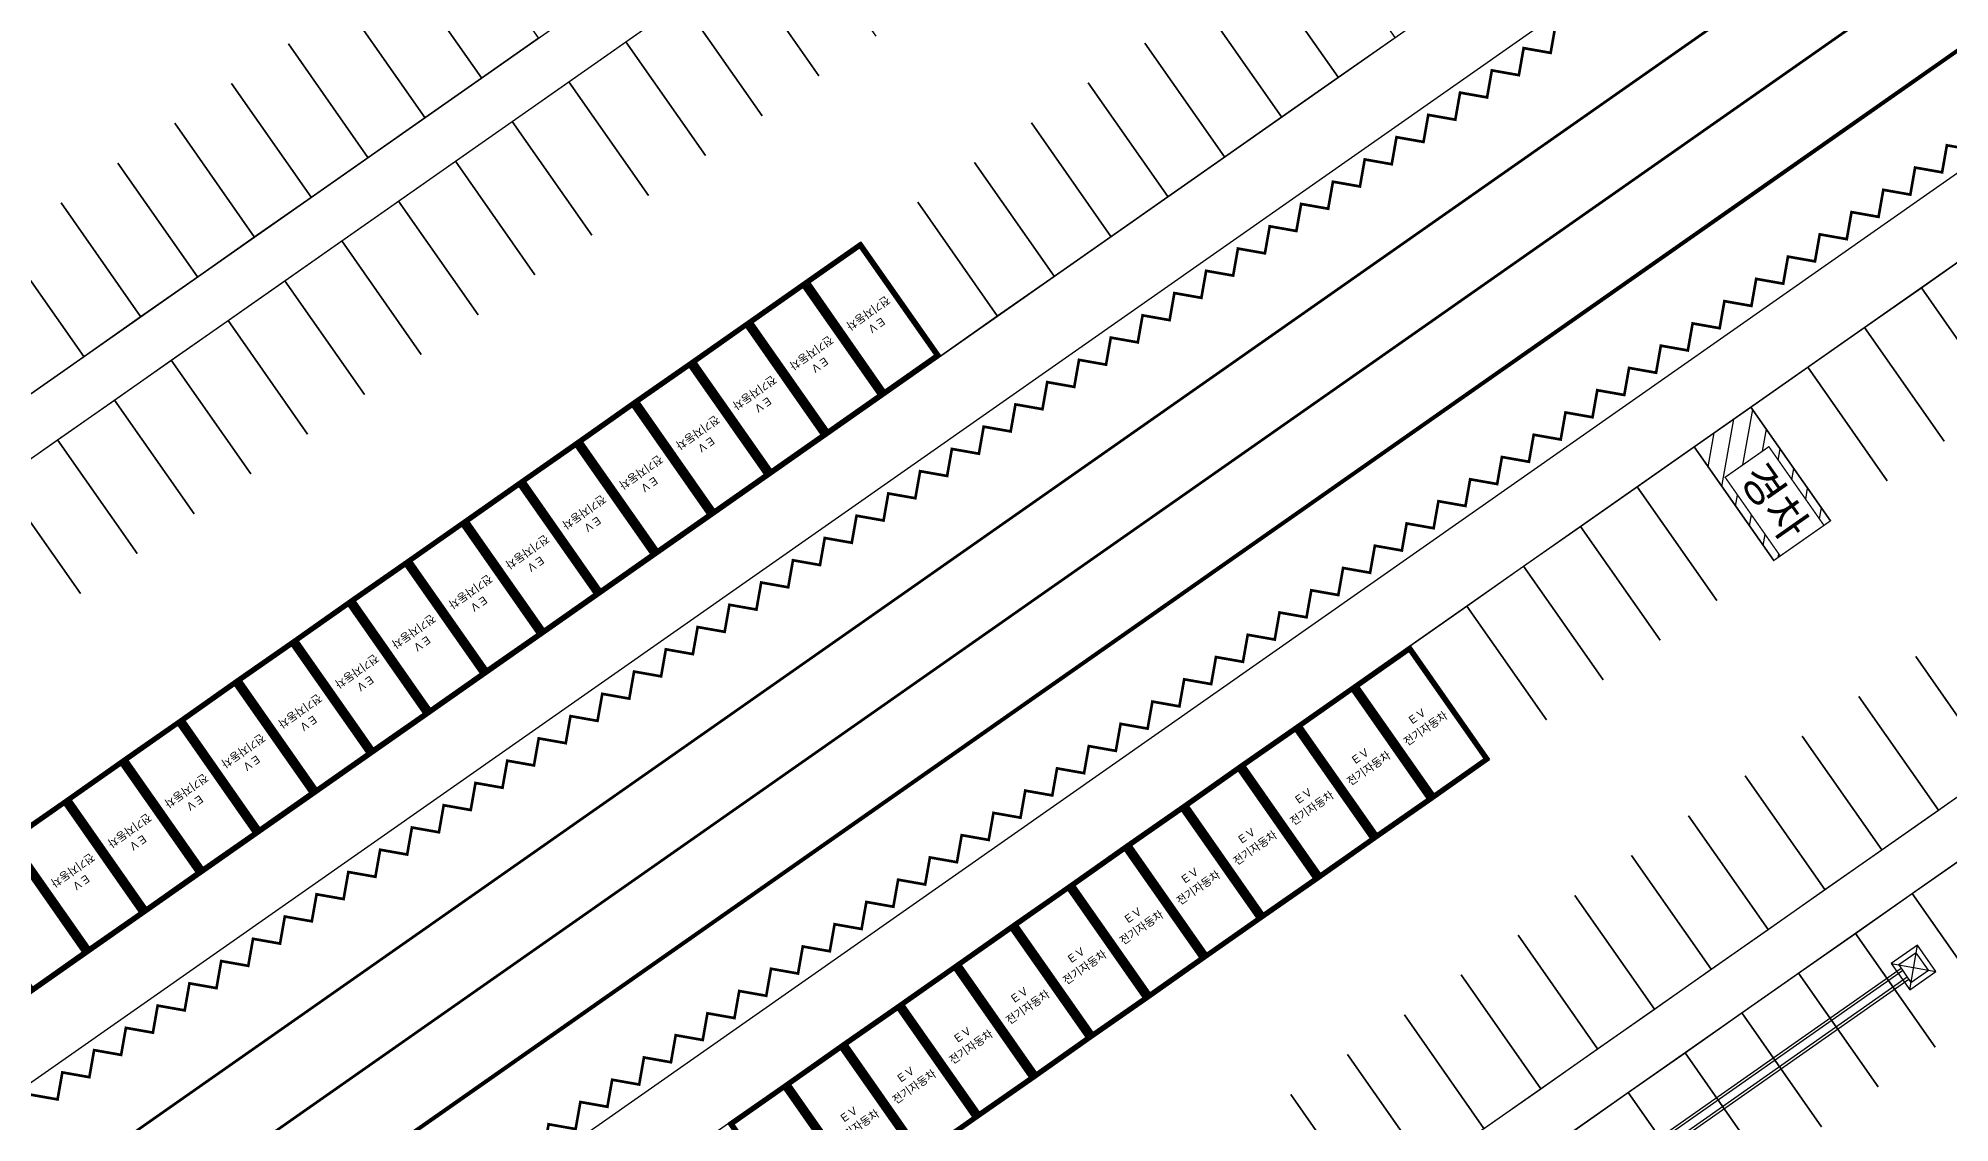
# Model space of a CAD drawing. Header units: millimetres. Extents: x 152904052 to 153933663, y 538271515 to 539240469.
# Drawn here: x 153381484 to 153453138, y 538763225 to 538803858 of the extents above; entities that cross this region are included whole.
import ezdxf
from ezdxf.enums import TextEntityAlignment as Align

# ---------------------------------------------------------------- set-up
doc = ezdxf.new("R2010")
doc.units = ezdxf.units.MM
doc.layers.add('SCHM', color=9, linetype='Continuous')
doc.styles.add('IIAC FONT', font='Gulim.ttf')

msp = doc.modelspace()

# ---------------------------------------------------------------- hatches: boundary and pattern name
at = {"layer": 'SCHM'}
h = msp.add_hatch(dxfattribs=at)
h.set_pattern_fill('ANSI31', color=256, scale=200, angle=35)
h.set_pattern_definition([(80, (123141934.6, 494507579.4), (-625.352923, 110.266593), [])])
h.paths.add_polyline_path([(153445684.4, 538790038.7), (153443554.6, 538788547.4), (153446537.2, 538784287.8), (153446783, 538784459.9), (153444718.1, 538787408.8), (153446356.4, 538788556), (153448421.3, 538785607), (153448667, 538785779.1)])

# ---------------------------------------------------------------- linework, layer by layer
for p, q in [((153451635.1, 538768202.9), (153451929.8, 538769874.1)), ((153451635.1, 538768202.9), (153451929.8, 538769874.1)), ((153410353.8, 538740335), (153451311.4, 538769013.9)), ((153410640.6, 538739925.5), (153451598.2, 538768604.3)), ((153450946.8, 538769185.8), (153452618.1, 538768891.2)), ((153450946.8, 538769185.8), (153452618.1, 538768891.2))]:
    msp.add_line(p, q, dxfattribs=at)
at = {"layer": 'SCHM', "ltscale": 10}
for p, q in [((153410411.2, 538740253.1), (153451368.8, 538768931.9)), ((153410583.2, 538740007.4), (153451540.8, 538768686.2))]:
    msp.add_line(p, q, dxfattribs=at)
at = {"layer": 'SCHM', "ltscale": 0.0008}
for points in [[(153440042.7, 538829303.6), (153314057.1, 538741087.5), (153316193.7, 538738036.2, -1), (153313941, 538736458.9), (153308520.7, 538744199.9, -1), (153310773.4, 538745777.2), (153312910, 538742725.8), (153438895.6, 538830941.9), (153436701.6, 538834075.2, -1), (153438954.3, 538835652.5), (153444489.3, 538827747.7, -1), (153442236.6, 538826170.3)], [(153458278.7, 538802214.4, -0.2323662), (153463908.8, 538802799.5), (153341324.5, 538716965, 0.4142136), (153340710.5, 538713483.2), (153341413.2, 538712479.8, -0.4142136), (153341075.5, 538710564.8), (153336160.6, 538707123.3, -0.4142136), (153334245.6, 538707461), (153333542.9, 538708464.4, -0.4142136), (153334832.2, 538715776.3)], [(153341836.5, 538701850.3, -1), (153344089.2, 538703427.6), (153346225.8, 538700376.3), (153469753.9, 538786871.6), (153467617.3, 538789923, -1), (153469870, 538791500.3), (153475290.3, 538783759.3, -1), (153473037.6, 538782182), (153470901.1, 538785233.3), (153347372.9, 538698738), (153349509.5, 538695686.6, -1), (153347256.8, 538694109.3)]]:
    msp.add_lwpolyline(points, format="xyb", close=True, dxfattribs=at)
msp.add_lwpolyline([(153322013.7, 538729724.1, 0.4154765), (153325576.8, 538729133), (153447401.5, 538814435.6, 0.4142136), (153448015.4, 538817917.4), (153447255.4, 538819002.8, -1), (153449508.1, 538820580.1), (153450268.1, 538819494.7, -0.4142136), (153448978.8, 538812182.9), (153327091.5, 538726836.5, -0.4092324), (153319775.4, 538728126.5), (153319074.5, 538729127.5, -1), (153321327.2, 538730704.8), (153322020.1, 538729715.2)], format="xyb", dxfattribs=at)
at = {"layer": 'SCHM', "ltscale": 0.3, "const_width": 100}
msp.add_lwpolyline([(153328499, 538723244.1), (153451129.7, 538809111.1, 0.4142136), (153452603.2, 538817467.4)], format="xyb", dxfattribs=at)
at = {"layer": 'SCHM'}
for points in [[(153395119.2, 538806637.4), (153398101.8, 538802377.8), (153400231.6, 538803869.1), (153397249, 538808128.7)], [(153410750.7, 538802445.1), (153407768.1, 538806704.7), (153409897.9, 538808196), (153412880.5, 538803936.4)], [(153427230.6, 538806659.8), (153430213.2, 538802400.2), (153432342.9, 538803891.5), (153429360.3, 538808151.1)], [(153392989.4, 538805146.1), (153395972, 538800886.5), (153398101.8, 538802377.8), (153395119.2, 538806637.4)], [(153408620.9, 538800953.8), (153405638.3, 538805213.4), (153407768.1, 538806704.7), (153410750.7, 538802445.1)], [(153425100.8, 538805168.5), (153428083.4, 538800908.9), (153430213.2, 538802400.2), (153427230.6, 538806659.8)], [(153390859.6, 538803654.8), (153393842.2, 538799395.2), (153395972, 538800886.5), (153392989.4, 538805146.1)], [(153406491.1, 538799462.5), (153403508.5, 538803722.1), (153405638.3, 538805213.4), (153408620.9, 538800953.8)], [(153422971, 538803677.2), (153425953.6, 538799417.6), (153428083.4, 538800908.9), (153425100.8, 538805168.5)], [(153388729.8, 538802163.5), (153391712.4, 538797903.9), (153393842.2, 538799395.2), (153390859.6, 538803654.8)], [(153404361.3, 538797971.2), (153401378.7, 538802230.8), (153403508.5, 538803722.1), (153406491.1, 538799462.5)], [(153420841.2, 538802185.9), (153423823.8, 538797926.3), (153425953.6, 538799417.6), (153422971, 538803677.2)], [(153402231.5, 538796479.9), (153399248.9, 538800739.5), (153401378.7, 538802230.8), (153404361.3, 538797971.2)], [(153386600, 538800672.2), (153389582.6, 538796412.6), (153391712.4, 538797903.9), (153388729.8, 538802163.5)], [(153418711.4, 538800694.6), (153421694, 538796435), (153423823.8, 538797926.3), (153420841.2, 538802185.9)], [(153418711.4, 538800694.6), (153421694, 538796435), (153423823.8, 538797926.3), (153420841.2, 538802185.9)], [(153384470.2, 538799180.9), (153387452.8, 538794921.3), (153389582.6, 538796412.6), (153386600, 538800672.2)], [(153400101.7, 538794988.6), (153397119.1, 538799248.2), (153399248.9, 538800739.5), (153402231.5, 538796479.9)], [(153416581.6, 538799203.3), (153419564.2, 538794943.7), (153421694, 538796435), (153418711.4, 538800694.6)], [(153382340.4, 538797689.6), (153385323, 538793430), (153387452.8, 538794921.3), (153384470.2, 538799180.9)], [(153397971.9, 538793497.3), (153394989.3, 538797756.9), (153397119.1, 538799248.2), (153400101.7, 538794988.6)], [(153414451.8, 538797712), (153417434.4, 538793452.4), (153419564.2, 538794943.7), (153416581.6, 538799203.3)], [(153380210.6, 538796198.3), (153383193.2, 538791938.7), (153385323, 538793430), (153382340.4, 538797689.6)], [(153395842.1, 538792006), (153392859.6, 538796265.6), (153394989.3, 538797756.9), (153397971.9, 538793497.3)], [(153412322, 538796220.7), (153415304.6, 538791961.1), (153417434.4, 538793452.4), (153414451.8, 538797712)], [(153378080.8, 538794707), (153381063.4, 538790447.4), (153383193.2, 538791938.7), (153380210.6, 538796198.3)], [(153393712.4, 538790514.7), (153390729.8, 538794774.3), (153392859.6, 538796265.6), (153395842.1, 538792006)], [(153410192.2, 538794729.4), (153413174.8, 538790469.8), (153415304.6, 538791961.1), (153412322, 538796220.7)], [(153410192.2, 538794729.4), (153413174.8, 538790469.8), (153415304.6, 538791961.1), (153412322, 538796220.7)], [(153455056.4, 538790253), (153452073.8, 538794512.6), (153454203.6, 538796003.9), (153457186.2, 538791744.3)], [(153391582.6, 538789023.4), (153388600, 538793283), (153390729.8, 538794774.3), (153393712.4, 538790514.7)], [(153408062.4, 538793238.1), (153411045, 538788978.5), (153413174.8, 538790469.8), (153410192.2, 538794729.4)], [(153452926.6, 538788761.7), (153449944, 538793021.3), (153452073.8, 538794512.6), (153455056.4, 538790253)], [(153389452.8, 538787532.1), (153386470.2, 538791791.7), (153388600, 538793283), (153391582.6, 538789023.4)], [(153405932.6, 538791746.8), (153408915.2, 538787487.2), (153411045, 538788978.5), (153408062.4, 538793238.1)], [(153450796.8, 538787270.4), (153447814.2, 538791530), (153449944, 538793021.3), (153452926.6, 538788761.7)], [(153387323, 538786040.8), (153384340.4, 538790300.4), (153386470.2, 538791791.7), (153389452.8, 538787532.1)], [(153403802.8, 538790255.5), (153406785.4, 538785995.9), (153408915.2, 538787487.2), (153405932.6, 538791746.8)], [(153448667, 538785779.1), (153445684.4, 538790038.7), (153447814.2, 538791530), (153450796.8, 538787270.4)], [(153385193.2, 538784549.5), (153382210.6, 538788809.1), (153384340.4, 538790300.4), (153387323, 538786040.8)], [(153401673, 538788764.2), (153404655.6, 538784504.6), (153406785.4, 538785995.9), (153403802.8, 538790255.5)], [(153446537.2, 538784287.8), (153443554.6, 538788547.4), (153445684.4, 538790038.7), (153448667, 538785779.1)], [(153383063.4, 538783058.2), (153380080.8, 538787317.8), (153382210.6, 538788809.1), (153385193.2, 538784549.5)], [(153399543.2, 538787272.9), (153402525.8, 538783013.3), (153404655.6, 538784504.6), (153401673, 538788764.2)], [(153444407.4, 538782796.5), (153441424.8, 538787056.1), (153443554.6, 538788547.4), (153446537.2, 538784287.8)], [(153380933.6, 538781566.9), (153377951, 538785826.5), (153380080.8, 538787317.8), (153383063.4, 538783058.2)], [(153397413.4, 538785781.6), (153400396, 538781522), (153402525.8, 538783013.3), (153399543.2, 538787272.9)], [(153442277.6, 538781305.2), (153439295, 538785564.8), (153441424.8, 538787056.1), (153444407.4, 538782796.5)], [(153395283.6, 538784290.3), (153398266.2, 538780030.7), (153400396, 538781522), (153397413.4, 538785781.6)], [(153440147.8, 538779813.9), (153437165.2, 538784073.5), (153439295, 538785564.8), (153442277.6, 538781305.2)], [(153393153.8, 538782799), (153396136.4, 538778539.4), (153398266.2, 538780030.7), (153395283.6, 538784290.3)], [(153438018.1, 538778322.6), (153435035.5, 538782582.2), (153437165.2, 538784073.5), (153440147.8, 538779813.9)], [(153391024, 538781307.7), (153394006.6, 538777048.1), (153396136.4, 538778539.4), (153393153.8, 538782799)], [(153435888.3, 538776831.3), (153432905.7, 538781090.9), (153435035.5, 538782582.2), (153438018.1, 538778322.6)], [(153451862.7, 538780692.1), (153454845.3, 538776432.5), (153456975.1, 538777923.8), (153453992.5, 538782183.4)], [(153388894.2, 538779816.4), (153391876.8, 538775556.8), (153394006.6, 538777048.1), (153391024, 538781307.7)], [(153433758.5, 538775340), (153430775.9, 538779599.6), (153432905.7, 538781090.9), (153435888.3, 538776831.3)], [(153449732.9, 538779200.8), (153452715.5, 538774941.2), (153454845.3, 538776432.5), (153451862.7, 538780692.1)], [(153386764.4, 538778325.1), (153389747, 538774065.5), (153391876.8, 538775556.8), (153388894.2, 538779816.4)], [(153431628.7, 538773848.7), (153428646.1, 538778108.3), (153430775.9, 538779599.6), (153433758.5, 538775340)], [(153447603.2, 538777709.5), (153450585.7, 538773449.9), (153452715.5, 538774941.2), (153449732.9, 538779200.8)], [(153384634.6, 538776833.8), (153387617.2, 538772574.2), (153389747, 538774065.5), (153386764.4, 538778325.1)], [(153429498.9, 538772357.4), (153426516.3, 538776617), (153428646.1, 538778108.3), (153431628.7, 538773848.7)], [(153445473.4, 538776218.2), (153448456, 538771958.6), (153450585.7, 538773449.9), (153447603.2, 538777709.5)], [(153382504.9, 538775342.5), (153385487.5, 538771082.9), (153387617.2, 538772574.2), (153384634.6, 538776833.8)], [(153427369.1, 538770866.1), (153424386.5, 538775125.7), (153426516.3, 538776617), (153429498.9, 538772357.4)], [(153443343.6, 538774726.9), (153446326.2, 538770467.3), (153448456, 538771958.6), (153445473.4, 538776218.2)], [(153380375.1, 538773851.2), (153383357.7, 538769591.6), (153385487.5, 538771082.9), (153382504.9, 538775342.5)], [(153425239.3, 538769374.8), (153422256.7, 538773634.4), (153424386.5, 538775125.7), (153427369.1, 538770866.1)], [(153441213.8, 538773235.6), (153444196.4, 538768976), (153446326.2, 538770467.3), (153443343.6, 538774726.9)], [(153378245.3, 538772359.9), (153381227.9, 538768100.3), (153383357.7, 538769591.6), (153380375.1, 538773851.2)], [(153423109.5, 538767883.5), (153420126.9, 538772143.1), (153422256.7, 538773634.4), (153425239.3, 538769374.8)], [(153439084, 538771744.3), (153442066.6, 538767484.7), (153444196.4, 538768976), (153441213.8, 538773235.6)], [(153454715.5, 538767552), (153451732.9, 538771811.6), (153453862.7, 538773302.9), (153456845.3, 538769043.3)], [(153420979.7, 538766392.2), (153417997.1, 538770651.8), (153420126.9, 538772143.1), (153423109.5, 538767883.5)], [(153436954.2, 538770253), (153439936.8, 538765993.4), (153442066.6, 538767484.7), (153439084, 538771744.3)], [(153452585.7, 538766060.7), (153449603.1, 538770320.3), (153451732.9, 538771811.6), (153454715.5, 538767552)], [(153418849.9, 538764900.9), (153415867.3, 538769160.5), (153417997.1, 538770651.8), (153420979.7, 538766392.2)], [(153434824.4, 538768761.7), (153437807, 538764502.1), (153439936.8, 538765993.4), (153436954.2, 538770253)], [(153450455.9, 538764569.4), (153447473.3, 538768829), (153449603.1, 538770320.3), (153452585.7, 538766060.7)], [(153416720.1, 538763409.6), (153413737.5, 538767669.2), (153415867.3, 538769160.5), (153418849.9, 538764900.9)], [(153432694.6, 538767270.4), (153435677.2, 538763010.8), (153437807, 538764502.1), (153434824.4, 538768761.7)], [(153448326.1, 538763078.1), (153445343.5, 538767337.7), (153447473.3, 538768829), (153450455.9, 538764569.4)], [(153414590.3, 538761918.3), (153411607.7, 538766177.9), (153413737.5, 538767669.2), (153416720.1, 538763409.6)], [(153430564.8, 538765779.1), (153433547.4, 538761519.5), (153435677.2, 538763010.8), (153432694.6, 538767270.4)], [(153446196.3, 538761586.8), (153443213.7, 538765846.4), (153445343.5, 538767337.7), (153448326.1, 538763078.1)], [(153412460.5, 538760427), (153409477.9, 538764686.6), (153411607.7, 538766177.9), (153414590.3, 538761918.3)], [(153428435, 538764287.8), (153431417.6, 538760028.2), (153433547.4, 538761519.5), (153430564.8, 538765779.1)], [(153444066.5, 538760095.5), (153441083.9, 538764355.1), (153443213.7, 538765846.4), (153446196.3, 538761586.8)], [(153410330.7, 538758935.7), (153407348.1, 538763195.3), (153409477.9, 538764686.6), (153412460.5, 538760427)], [(153426305.2, 538762796.5), (153429287.8, 538758536.9), (153431417.6, 538760028.2), (153428435, 538764287.8)], [(153441936.7, 538758604.2), (153438954.1, 538762863.8), (153441083.9, 538764355.1), (153444066.5, 538760095.5)]]:
    msp.add_lwpolyline(points, dxfattribs=at)
at = {"layer": 'SCHM', "ltscale": 0.3, "const_width": 100}
msp.add_lwpolyline([(153452850.5, 538806653.6), (153330219.7, 538720786.6)], dxfattribs=at)
at = {"layer": 'SCHM', "const_width": 150}
msp.add_lwpolyline([(153330687.5, 538717451.9), (153456209.5, 538805343.3)], dxfattribs=at)
at = {"layer": 'SCHM', "ltscale": 0.005, "const_width": 100}
for points in [[(153381195.5, 538764277.5), (153382208.3, 538764098.9), (153382386.9, 538765111.7), (153383399.7, 538764933.1), (153383578.2, 538765945.9), (153384591, 538765767.3), (153384769.6, 538766780.1), (153385782.4, 538766601.5), (153385960.9, 538767614.3), (153386973.7, 538767435.7), (153387152.3, 538768448.5), (153388165.1, 538768269.9), (153388343.6, 538769282.7), (153389356.4, 538769104.1), (153389535, 538770116.9), (153390547.8, 538769938.3), (153390726.3, 538770951.1), (153391739.1, 538770772.5), (153391917.7, 538771785.2), (153392930.4, 538771606.7), (153393109, 538772619.4), (153394121.8, 538772440.9), (153394300.4, 538773453.6), (153395313.1, 538773275.1), (153395491.7, 538774287.8), (153396504.5, 538774109.2), (153396683.1, 538775122), (153397695.8, 538774943.4), (153397874.4, 538775956.2), (153398887.2, 538775777.6), (153399065.8, 538776790.4), (153400066, 538776614), (153400244.6, 538777626.8), (153401257.4, 538777448.2), (153401436, 538778461), (153402448.7, 538778282.4), (153402627.3, 538779295.2), (153403640.1, 538779116.6), (153403818.7, 538780129.4), (153404831.4, 538779950.8), (153405010, 538780963.6), (153406022.8, 538780785), (153406201.4, 538781797.7), (153407214.1, 538781619.2), (153407392.7, 538782631.9), (153408405.5, 538782453.4), (153408584.1, 538783466.1), (153409596.8, 538783287.6), (153409775.4, 538784300.3), (153410788.2, 538784121.7), (153410966.8, 538785134.5), (153411979.5, 538784955.9), (153412158.1, 538785968.7), (153413170.9, 538785790.1), (153413349.5, 538786802.9), (153414362.2, 538786624.3), (153414540.8, 538787637.1), (153415553.6, 538787458.5), (153415732.2, 538788471.3), (153416744.9, 538788292.7), (153416923.5, 538789305.5), (153417936.3, 538789126.9), (153418114.9, 538790139.7), (153419127.6, 538789961.1), (153419306.2, 538790973.9), (153420319, 538790795.3), (153420497.6, 538791808), (153421510.3, 538791629.5), (153421688.9, 538792642.2), (153422701.7, 538792463.7), (153422880.2, 538793476.4), (153423893, 538793297.8), (153424071.6, 538794310.6), (153425084.4, 538794132), (153425262.9, 538795144.8), (153426275.7, 538794966.2), (153426454.3, 538795979), (153427467.1, 538795800.4), (153427645.6, 538796813.2), (153428645.9, 538796636.8), (153428824.5, 538797649.6), (153429837.3, 538797471), (153430015.8, 538798483.8), (153431028.6, 538798305.2), (153431207.2, 538799318), (153432220, 538799139.4), (153432398.5, 538800152.2), (153433411.3, 538799973.6), (153433589.9, 538800986.4), (153434602.7, 538800807.8), (153434781.2, 538801820.5), (153435794, 538801642), (153435972.6, 538802654.7), (153436985.4, 538802476.2), (153437163.9, 538803488.9), (153438176.7, 538803310.3), (153438355.3, 538804323.1)], [(153454042.3, 538799669), (153453029.5, 538799847.6), (153452851, 538798834.8), (153451838.2, 538799013.4), (153451659.6, 538798000.6), (153450646.8, 538798179.2), (153450468.3, 538797166.5), (153449455.5, 538797345), (153449276.9, 538796332.3), (153448264.1, 538796510.8), (153448085.6, 538795498.1), (153447072.8, 538795676.7), (153446894.2, 538794663.9), (153445881.4, 538794842.5), (153445702.9, 538793829.7), (153444690.1, 538794008.3), (153444511.5, 538792995.5), (153443498.7, 538793174.1), (153443320.2, 538792161.3), (153442307.4, 538792339.9), (153442128.8, 538791327.1), (153441116, 538791505.7), (153440937.5, 538790492.9), (153439924.7, 538790671.5), (153439746.1, 538789658.7), (153438733.4, 538789837.3), (153438554.8, 538788824.5), (153437542, 538789003.1), (153437363.4, 538787990.4), (153436350.7, 538788168.9), (153436172.1, 538787156.2), (153435159.3, 538787334.7), (153434982.9, 538786334.5), (153433970.2, 538786513), (153433791.6, 538785500.3), (153432778.8, 538785678.8), (153432600.2, 538784666.1), (153431587.5, 538784844.7), (153431408.9, 538783831.9), (153430396.1, 538784010.5), (153430217.5, 538782997.7), (153429204.8, 538783176.3), (153429026.2, 538782163.5), (153428013.4, 538782342.1), (153427834.8, 538781329.3), (153426822.1, 538781507.9), (153426643.5, 538780495.1), (153425630.7, 538780673.7), (153425452.1, 538779660.9), (153424439.4, 538779839.5), (153424260.8, 538778826.7), (153423248, 538779005.3), (153423069.4, 538777992.5), (153422056.7, 538778171.1), (153421878.1, 538777158.4), (153420865.3, 538777336.9), (153420686.7, 538776324.2), (153419674, 538776502.7), (153419495.4, 538775490), (153418482.6, 538775668.6), (153418304, 538774655.8), (153417291.3, 538774834.4), (153417112.7, 538773821.6), (153416099.9, 538774000.2), (153415921.4, 538772987.4), (153414908.6, 538773166), (153414730, 538772153.2), (153413717.2, 538772331.8), (153413538.7, 538771319), (153412525.9, 538771497.6), (153412347.3, 538770484.8), (153411334.5, 538770663.4), (153411156, 538769650.6), (153410143.2, 538769829.2), (153409964.6, 538768816.4), (153408951.8, 538768995), (153408773.3, 538767982.3), (153407760.5, 538768160.8), (153407581.9, 538767148.1), (153406569.1, 538767326.6), (153406392.8, 538766326.4), (153405380, 538766504.9), (153405201.4, 538765492.2), (153404188.6, 538765670.8), (153404010.1, 538764658), (153402997.3, 538764836.6), (153402818.7, 538763823.8), (153401805.9, 538764002.4), (153401627.4, 538762989.6), (153400614.6, 538763168.2), (153400436, 538762155.4)]]:
    msp.add_lwpolyline(points, dxfattribs=at)
at = {"layer": 'SCHM'}
for points, const_width in [([(153413193.2, 538790574.2), (153415200.1, 538791979.5), (153412303.6, 538796116.2), (153410296.6, 538794710.9)], 150), ([(153411063.4, 538789082.9), (153413070.3, 538790488.2), (153410173.8, 538794624.9), (153408166.9, 538793219.6)], 150), ([(153408933.6, 538787591.6), (153410940.5, 538788996.9), (153408044, 538793133.6), (153406037.1, 538791728.3)], 150), ([(153406803.8, 538786100.3), (153408810.7, 538787505.6), (153405914.2, 538791642.3), (153403907.3, 538790237)], 150), ([(153404674, 538784609), (153406680.9, 538786014.3), (153403784.4, 538790151), (153401777.5, 538788745.8)], 150), ([(153448667, 538785779.1), (153445684.4, 538790038.7), (153443554.6, 538788547.4), (153446537.2, 538784287.8), (153446783, 538784459.9), (153444718.1, 538787408.8), (153446356.4, 538788556), (153448421.3, 538785607)], 50), ([(153402544.2, 538783117.7), (153404551.2, 538784523), (153401654.6, 538788659.7), (153399647.7, 538787254.5)], 150), ([(153446783, 538784459.9), (153448421.3, 538785607), (153446356.4, 538788556), (153444718.1, 538787408.8)], 50), ([(153400414.4, 538781626.4), (153402421.4, 538783031.7), (153399524.8, 538787168.4), (153397517.9, 538785763.2)], 150), ([(153398284.6, 538780135.1), (153400291.6, 538781540.4), (153397395, 538785677.1), (153395388.1, 538784271.9)], 150), ([(153396154.8, 538778643.8), (153398161.8, 538780049.1), (153395265.2, 538784185.8), (153393258.3, 538782780.6)], 150), ([(153394025, 538777152.5), (153396032, 538778557.8), (153393135.4, 538782694.5), (153391128.5, 538781289.3)], 150), ([(153391895.3, 538775661.2), (153393902.2, 538777066.5), (153391005.6, 538781203.2), (153388998.7, 538779798)], 150), ([(153432887.2, 538780986.4), (153430880.3, 538779581.2), (153433776.9, 538775444.5), (153435783.8, 538776849.7)], 150), ([(153389765.5, 538774169.9), (153391772.4, 538775575.2), (153388875.8, 538779711.9), (153386868.9, 538778306.7)], 150), ([(153430757.4, 538779495.1), (153428750.5, 538778089.9), (153431647.1, 538773953.2), (153433654, 538775358.4)], 150), ([(153387635.7, 538772678.6), (153389642.6, 538774083.9), (153386746, 538778220.6), (153384739.1, 538776815.4)], 150), ([(153428627.6, 538778003.8), (153426620.7, 538776598.6), (153429517.3, 538772461.9), (153431524.2, 538773867.1)], 150), ([(153385505.9, 538771187.3), (153387512.8, 538772592.6), (153384616.2, 538776729.3), (153382609.3, 538775324.1)], 150), ([(153426497.9, 538776512.5), (153424490.9, 538775107.3), (153427387.5, 538770970.6), (153429394.4, 538772375.8)], 150), ([(153383376.1, 538769696), (153385383, 538771101.3), (153382486.4, 538775238), (153380479.5, 538773832.8)], 150), ([(153424368.1, 538775021.2), (153422361.1, 538773616), (153425257.7, 538769479.3), (153427264.6, 538770884.5)], 150), ([(153381246.3, 538768204.7), (153383253.2, 538769610), (153380356.6, 538773746.7), (153378349.7, 538772341.5)], 150), ([(153422238.3, 538773529.9), (153420231.3, 538772124.7), (153423127.9, 538767988), (153425134.8, 538769393.2)], 150), ([(153420108.5, 538772038.6), (153418101.5, 538770633.4), (153420998.1, 538766496.7), (153423005, 538767901.9)], 150), ([(153417978.7, 538770547.3), (153415971.8, 538769142.1), (153418868.3, 538765005.4), (153420875.2, 538766410.6)], 150), ([(153415848.9, 538769056.1), (153413842, 538767650.8), (153416738.5, 538763514.1), (153418745.4, 538764919.3)], 150), ([(153413719.1, 538767564.8), (153411712.2, 538766159.5), (153414608.7, 538762022.8), (153416615.6, 538763428)], 150), ([(153411589.3, 538766073.5), (153409582.4, 538764668.2), (153412478.9, 538760531.5), (153414485.8, 538761936.7)], 150), ([(153409459.5, 538764582.2), (153407452.6, 538763176.9), (153410349.1, 538759040.2), (153412356.1, 538760445.4)], 150)]:
    msp.add_lwpolyline(points, close=True, dxfattribs=dict(at, const_width=const_width))
for points in [[(153413174.8, 538790469.8), (153415304.6, 538791961.1), (153412322, 538796220.7), (153410192.2, 538794729.4)], [(153413211.6, 538790678.7), (153415095.7, 538791997.9), (153412285.2, 538796011.8), (153410401.1, 538794692.5)], [(153411045, 538788978.5), (153413174.8, 538790469.8), (153410192.2, 538794729.4), (153408062.4, 538793238.1)], [(153411081.8, 538789187.4), (153412965.9, 538790506.6), (153410155.4, 538794520.5), (153408271.3, 538793201.2)], [(153408915.2, 538787487.2), (153411045, 538788978.5), (153408062.4, 538793238.1), (153405932.6, 538791746.8)], [(153408952, 538787696.1), (153410836.1, 538789015.3), (153408025.6, 538793029.2), (153406141.5, 538791709.9)], [(153406785.4, 538785995.9), (153408915.2, 538787487.2), (153405932.6, 538791746.8), (153403802.8, 538790255.5)], [(153406822.2, 538786204.8), (153408706.3, 538787524), (153405895.8, 538791537.9), (153404011.7, 538790218.6)], [(153404655.6, 538784504.6), (153406785.4, 538785995.9), (153403802.8, 538790255.5), (153401673, 538788764.2)], [(153404692.4, 538784713.5), (153406576.5, 538786032.7), (153403766, 538790046.6), (153401881.9, 538788727.3)], [(153402525.8, 538783013.3), (153404655.6, 538784504.6), (153401673, 538788764.2), (153399543.2, 538787272.9)], [(153402562.6, 538783222.2), (153404446.7, 538784541.4), (153401636.2, 538788555.3), (153399752.1, 538787236)], [(153400396, 538781522), (153402525.8, 538783013.3), (153399543.2, 538787272.9), (153397413.4, 538785781.6)], [(153400432.9, 538781730.9), (153402316.9, 538783050.1), (153399506.4, 538787064), (153397622.3, 538785744.7)], [(153398266.2, 538780030.7), (153400396, 538781522), (153397413.4, 538785781.6), (153395283.6, 538784290.3)], [(153398303.1, 538780239.6), (153400187.1, 538781558.8), (153397376.6, 538785572.7), (153395492.5, 538784253.4)], [(153396136.4, 538778539.4), (153398266.2, 538780030.7), (153395283.6, 538784290.3), (153393153.8, 538782799)], [(153396173.3, 538778748.3), (153398057.3, 538780067.5), (153395246.8, 538784081.4), (153393362.7, 538782762.1)], [(153394006.6, 538777048.1), (153396136.4, 538778539.4), (153393153.8, 538782799), (153391024, 538781307.7)], [(153394043.5, 538777257), (153395927.5, 538778576.2), (153393117, 538782590.1), (153391232.9, 538781270.8)], [(153391876.8, 538775556.8), (153394006.6, 538777048.1), (153391024, 538781307.7), (153388894.2, 538779816.4)], [(153391913.7, 538775765.7), (153393797.7, 538777084.9), (153390987.2, 538781098.8), (153389103.1, 538779779.5)], [(153432905.7, 538781090.9), (153430775.9, 538779599.6), (153433758.5, 538775340), (153435888.3, 538776831.3)], [(153432868.8, 538780882), (153430984.8, 538779562.8), (153433795.3, 538775548.9), (153435679.3, 538776868.1)], [(153389747, 538774065.5), (153391876.8, 538775556.8), (153388894.2, 538779816.4), (153386764.4, 538778325.1)], [(153389783.9, 538774274.4), (153391667.9, 538775593.6), (153388857.4, 538779607.5), (153386973.4, 538778288.2)], [(153430775.9, 538779599.6), (153428646.1, 538778108.3), (153431628.7, 538773848.7), (153433758.5, 538775340)], [(153430739, 538779390.7), (153428855, 538778071.5), (153431665.5, 538774057.6), (153433549.6, 538775376.8)], [(153387617.2, 538772574.2), (153389747, 538774065.5), (153386764.4, 538778325.1), (153384634.6, 538776833.8)], [(153387654.1, 538772783.1), (153389538.1, 538774102.3), (153386727.6, 538778116.2), (153384843.6, 538776796.9)], [(153428646.1, 538778108.3), (153426516.3, 538776617), (153429498.9, 538772357.4), (153431628.7, 538773848.7)], [(153428609.2, 538777899.4), (153426725.2, 538776580.2), (153429535.7, 538772566.3), (153431419.8, 538773885.5)], [(153385487.5, 538771082.9), (153387617.2, 538772574.2), (153384634.6, 538776833.8), (153382504.9, 538775342.5)], [(153385524.3, 538771291.8), (153387408.3, 538772611), (153384597.8, 538776624.9), (153382713.8, 538775305.6)], [(153426516.3, 538776617), (153424386.5, 538775125.7), (153427369.1, 538770866.1), (153429498.9, 538772357.4)], [(153426479.4, 538776408.1), (153424595.4, 538775088.9), (153427405.9, 538771075), (153429290, 538772394.2)], [(153383357.7, 538769591.6), (153385487.5, 538771082.9), (153382504.9, 538775342.5), (153380375.1, 538773851.2)], [(153383394.5, 538769800.5), (153385278.5, 538771119.7), (153382468, 538775133.6), (153380584, 538773814.3)], [(153424386.5, 538775125.7), (153422256.7, 538773634.4), (153425239.3, 538769374.8), (153427369.1, 538770866.1)], [(153424349.6, 538774916.8), (153422465.6, 538773597.6), (153425276.1, 538769583.7), (153427160.2, 538770902.9)], [(153381227.9, 538768100.3), (153383357.7, 538769591.6), (153380375.1, 538773851.2), (153378245.3, 538772359.9)], [(153381264.7, 538768309.2), (153383148.7, 538769628.4), (153380338.2, 538773642.3), (153378454.2, 538772323)], [(153422256.7, 538773634.4), (153420126.9, 538772143.1), (153423109.5, 538767883.5), (153425239.3, 538769374.8)], [(153422219.8, 538773425.5), (153420335.8, 538772106.3), (153423146.3, 538768092.4), (153425030.4, 538769411.6)], [(153420126.9, 538772143.1), (153417997.1, 538770651.8), (153420979.7, 538766392.2), (153423109.5, 538767883.5)], [(153420090.1, 538771934.2), (153418206, 538770615), (153421016.5, 538766601.1), (153422900.6, 538767920.3)], [(153417997.1, 538770651.8), (153415867.3, 538769160.5), (153418849.9, 538764900.9), (153420979.7, 538766392.2)], [(153417960.3, 538770442.9), (153416076.2, 538769123.7), (153418886.7, 538765109.8), (153420770.8, 538766429)], [(153451635.1, 538768202.9), (153452618.1, 538768891.2), (153451929.8, 538769874.1), (153450946.8, 538769185.8)], [(153451684.2, 538768481.4), (153452339.5, 538768940.3), (153451880.7, 538769595.6), (153451225.4, 538769136.7)], [(153415867.3, 538769160.5), (153413737.5, 538767669.2), (153416720.1, 538763409.6), (153418849.9, 538764900.9)], [(153415830.5, 538768951.6), (153413946.4, 538767632.4), (153416756.9, 538763618.5), (153418641, 538764937.8)], [(153413737.5, 538767669.2), (153411607.7, 538766177.9), (153414590.3, 538761918.3), (153416720.1, 538763409.6)], [(153413700.7, 538767460.3), (153411816.6, 538766141.1), (153414627.1, 538762127.2), (153416511.2, 538763446.5)], [(153411607.7, 538766177.9), (153409477.9, 538764686.6), (153412460.5, 538760427), (153414590.3, 538761918.3)], [(153411570.9, 538765969), (153409686.8, 538764649.8), (153412497.3, 538760635.9), (153414381.4, 538761955.2)], [(153409477.9, 538764686.6), (153407348.1, 538763195.3), (153410330.7, 538758935.7), (153412460.5, 538760427)], [(153409441.1, 538764477.7), (153407557, 538763158.5), (153410367.5, 538759144.6), (153412251.6, 538760463.9)]]:
    msp.add_lwpolyline(points, close=True, dxfattribs=at)

# ---------------------------------------------------------------- texts
at = {"layer": 'SCHM', "style": 'IIAC FONT'}
for s, height, rotation, p in [('전기자동차', 300, 214.999999, (153412594.6, 538793564.8)), ('E V', 300, 214.999999, (153412915.3, 538793106.9)), ('전기자동차', 300, 214.999999, (153410464.8, 538792073.5)), ('E V', 300, 214.999999, (153410785.5, 538791615.6)), ('전기자동차', 300, 214.999999, (153408335, 538790582.2)), ('E V', 300, 214.999999, (153408655.7, 538790124.3)), ('전기자동차', 300, 214.999999, (153406205.2, 538789091)), ('E V', 300, 214.999999, (153406525.9, 538788633)), ('전기자동차', 300, 214.999999, (153404075.4, 538787599.7)), ('경차', 1200, 305.000001, (153446569.7, 538786507.9)), ('E V', 300, 214.999999, (153404396.1, 538787141.7)), ('전기자동차', 300, 214.999999, (153401945.6, 538786108.4)), ('E V', 300, 214.999999, (153402266.3, 538785650.4)), ('전기자동차', 300, 214.999999, (153399815.8, 538784617.1)), ('E V', 300, 214.999999, (153400136.5, 538784159.1)), ('전기자동차', 300, 214.999999, (153397686, 538783125.8)), ('E V', 300, 214.999999, (153398006.7, 538782667.8)), ('전기자동차', 300, 214.999999, (153395556.2, 538781634.5)), ('E V', 300, 214.999999, (153395876.9, 538781176.5)), ('전기자동차', 300, 214.999999, (153393426.4, 538780143.2)), ('전기자동차', 300, 214.999999, (153391296.6, 538778651.9)), ('E V', 300, 214.999999, (153393747.1, 538779685.2)), ('전기자동차', 300, 34.999999, (153433485.8, 538777995.8)), ('E V', 300, 34.999999, (153433165.2, 538778453.8)), ('E V', 300, 214.999999, (153391617.3, 538778193.9)), ('전기자동차', 300, 214.999999, (153389166.9, 538777160.6)), ('전기자동차', 300, 34.999999, (153431356.1, 538776504.5)), ('E V', 300, 34.999999, (153431035.4, 538776962.5)), ('E V', 300, 214.999999, (153389487.5, 538776702.6)), ('전기자동차', 300, 214.999999, (153387037.1, 538775669.3)), ('E V', 300, 34.999999, (153428905.6, 538775471.2)), ('E V', 300, 214.999999, (153387357.7, 538775211.3)), ('전기자동차', 300, 34.999999, (153429226.3, 538775013.2)), ('전기자동차', 300, 214.999999, (153384907.3, 538774178)), ('E V', 300, 34.999999, (153426775.8, 538773979.9)), ('E V', 300, 214.999999, (153385227.9, 538773720)), ('전기자동차', 300, 34.999999, (153427096.5, 538773521.9)), ('전기자동차', 300, 214.999999, (153382777.5, 538772686.7)), ('E V', 300, 214.999999, (153383098.1, 538772228.7)), ('전기자동차', 300, 34.999999, (153424966.7, 538772030.6)), ('E V', 300, 34.999999, (153424646, 538772488.6)), ('전기자동차', 300, 34.999999, (153422836.9, 538770539.3)), ('E V', 300, 34.999999, (153422516.2, 538770997.3)), ('전기자동차', 300, 34.999999, (153420707.1, 538769048)), ('E V', 300, 34.999999, (153420386.4, 538769506)), ('전기자동차', 300, 34.999999, (153418577.3, 538767556.7)), ('E V', 300, 34.999999, (153418256.6, 538768014.7)), ('전기자동차', 300, 34.999999, (153416447.5, 538766065.4)), ('E V', 300, 34.999999, (153416126.8, 538766523.4)), ('전기자동차', 300, 34.999999, (153414317.7, 538764574.1)), ('E V', 300, 34.999999, (153413997, 538765032.1)), ('전기자동차', 300, 34.999999, (153412187.9, 538763082.8)), ('E V', 300, 34.999999, (153411867.2, 538763540.8))]:
    msp.add_text(s, height=height, rotation=rotation, dxfattribs=at).set_placement(p, align=Align.MIDDLE_CENTER)

doc.saveas('drawing.dxf')
